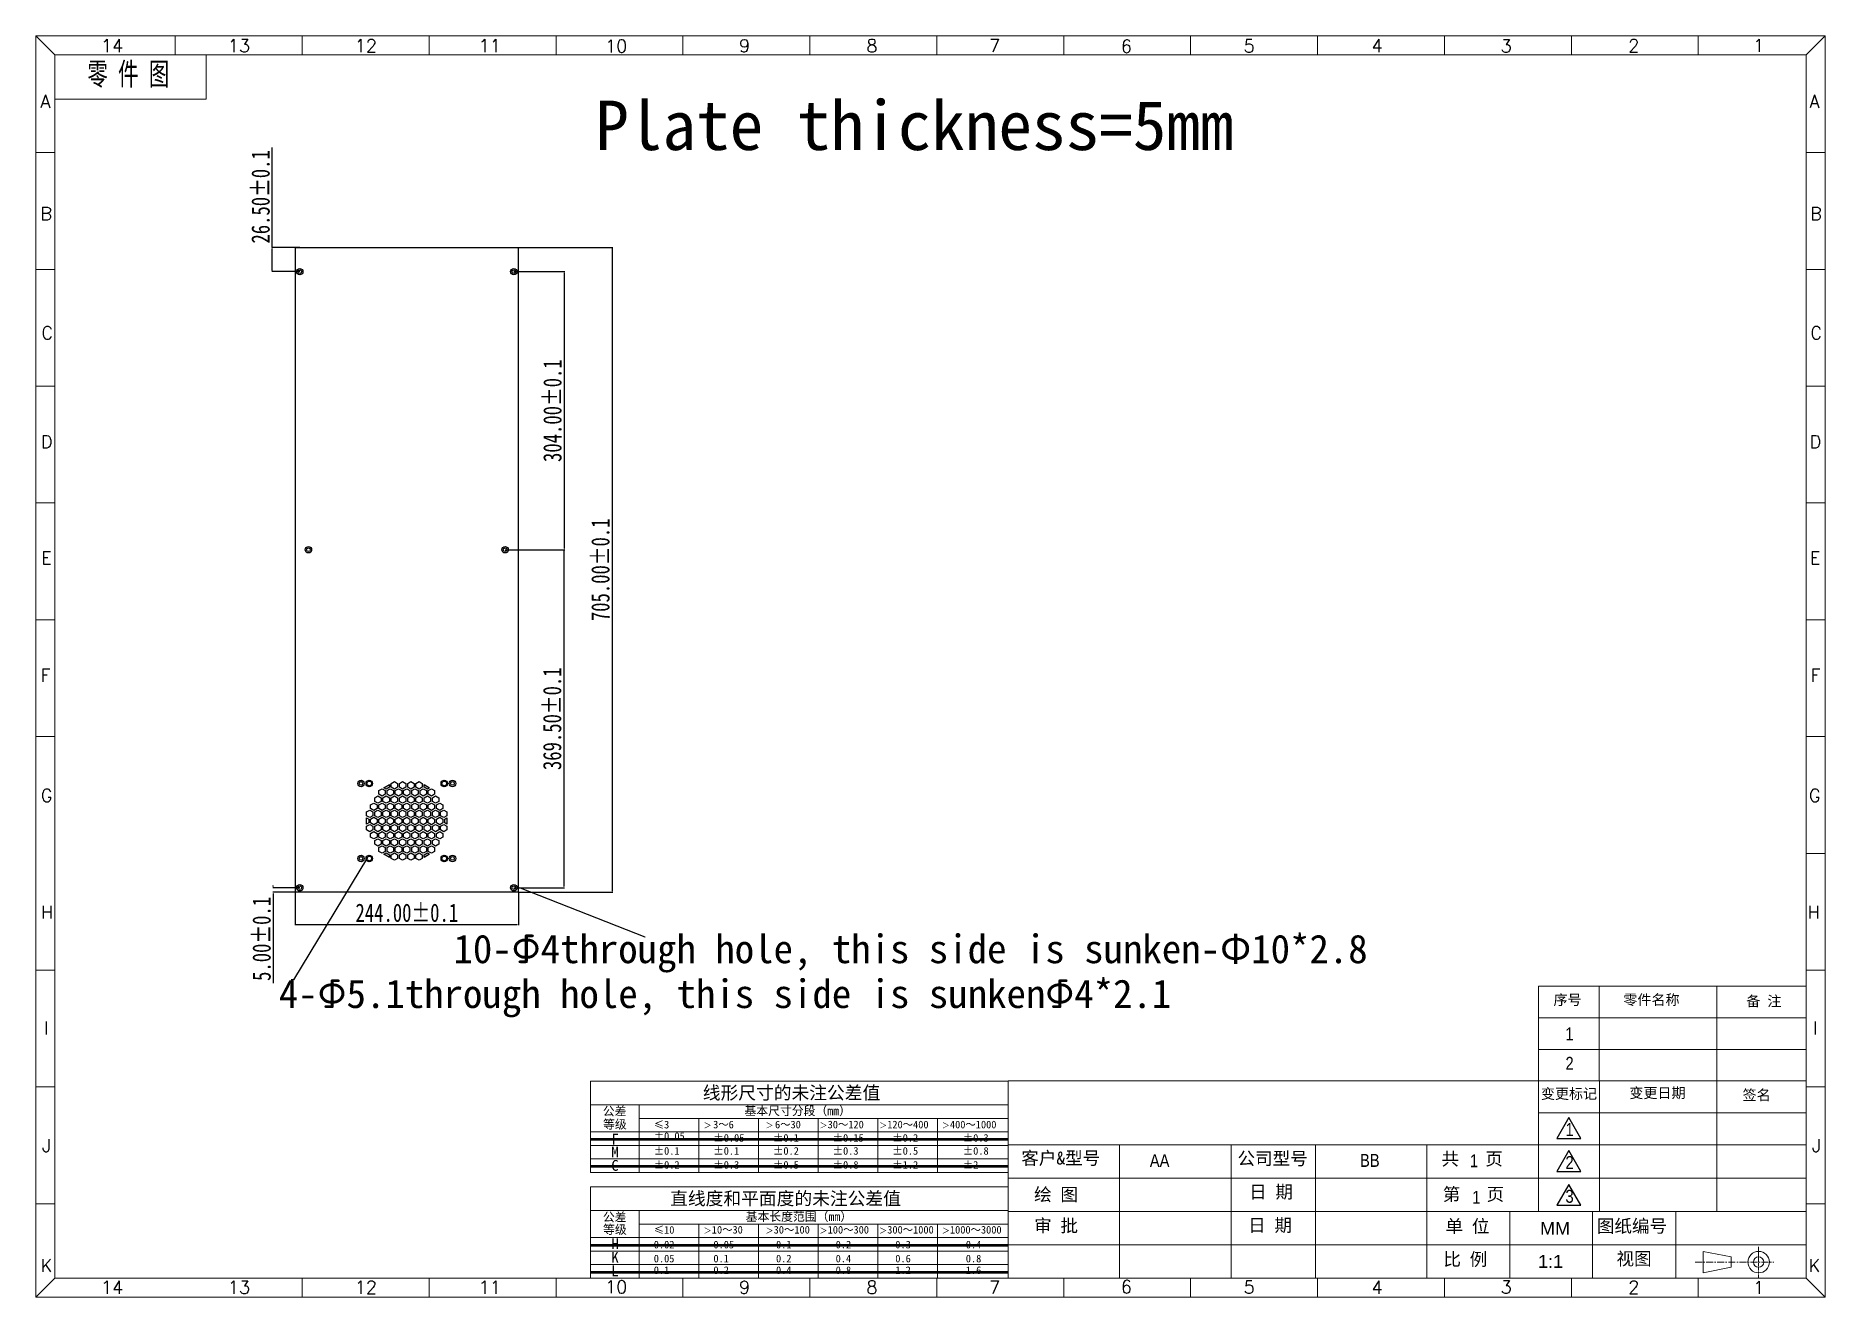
# Model space of a CAD drawing. Header units: inches. Extents: x 19 to 1976, y 220 to 1599.
import ezdxf
from ezdxf import colors
from ezdxf.entities.mleader import LeaderData, LeaderLine
from ezdxf.math import Vec2, Vec3

# ---------------------------------------------------------------- set-up
doc = ezdxf.new("R2010")
doc.units = ezdxf.units.IN
doc.header["$MEASUREMENT"] = 0
doc.linetypes.add('CENTER', pattern=[0.6, 0.375, -0.075, 0.075, -0.075])
doc.layers.add('Dim', color=6, linetype='Continuous')
doc.layers.add('图档', color=8, linetype='Continuous', lineweight=9)
doc.styles.add('BT', font='swissc.ttf')
doc.styles.add('Song', font='', dxfattribs={"width": 0.75})
doc.styles.get("Standard").update_dxf_attribs({"font": 'arial.ttf'})
doc.styles.add('T1', font='complex.shx', dxfattribs={"height": 3, "bigfont": 'tssdchn'})
doc.styles.add('xs', font='', dxfattribs={"width": 0.67})
doc.styles.add('宋体', font='')
doc.styles.get('Song').set_extended_font_data('SimSun')
doc.styles.get('xs').set_extended_font_data('NSimSun')
doc.styles.get('宋体').set_extended_font_data('SimSun')
doc.dimstyles.new('副本 Song', dxfattribs={"dimtxt": 20, "dimasz": 1.2, "dimexe": 0.5, "dimexo": 0, "dimgap": 2, "dimtad": 1, "dimzin": 1, "dimdsep": 46, "dimtxsty": 'Song', "dimcen": 0, "dimclrd": 25, "dimclre": 25, "dimclrt": 6, "dimazin": 2, "dimtol": 1, "dimtp": 0.1, "dimtm": 0.1, "dimtfac": 1, "dimtofl": 0, "dimtmove": 0, "dimatfit": 3, "dimfxl": 1.25, "dimarcsym": 0})

# ---------------------------------------------------------------- blocks, each defined once
blk = doc.blocks.new('形位公差')
at = {"layer": '图档', "color": 4}
for p, q in [((-69.3, 15.16), (0, 15.16)), ((-69.3, 15.16), (-69.3, 0)), ((0, 15.16), (0, 0)), ((-69.3, 11.2), (0, 11.2)), ((-61.2, 11.2), (-61.2, 0)), ((-61.2, 8.96), (0, 8.96)), ((-51.3, 8.96), (-51.3, 0)), ((-41.4, 8.96), (-41.4, 0)), ((-31.5, 8.96), (-31.5, 0)), ((-21.6, 8.96), (-21.6, 0)), ((-11.7, 8.96), (-11.7, 0)), ((-69.3, 6.72), (0, 6.72)), ((-69.3, 4.48), (0, 4.48)), ((-69.3, 2.24), (0, 2.24)), ((-69.3, 0), (0, 0))]:
    blk.add_line(p, q, dxfattribs=at)
at = {"layer": '图档', "color": 4, "style": '宋体'}
for s, height, p in [('直线度和平面度的未注公差值', 2.16, (-56.08, 12.13)), ('等级', 1.44, (-67.22, 7.33)), ('公差', 1.44, (-67.25, 9.4)), ('基本长度范围（mm）', 1.44, (-43.55, 9.49)), ('H', 1.8, (-65.84, 4.8)), ('0.02', 1.26, (-58.8, 4.93)), ('≤10', 1.26, (-58.8, 7.37)), ('＞', 0.945, (-50.52, 7.39)), ('10～30', 1.26, (-49.17, 7.39)), ('0.05', 1.26, (-48.9, 4.93)), ('＞', 0.945, (-40.25, 7.39)), ('30～100', 1.26, (-38.9, 7.39)), ('0.1', 1.26, (-38.51, 4.93)), ('＞', 0.945, (-31.29, 7.39)), ('100～300', 1.26, (-29.94, 7.39)), ('0.2', 1.26, (-28.61, 4.93)), ('＞', 0.945, (-21.39, 7.39)), ('300～1000', 1.26, (-20.05, 7.39)), ('0.3', 1.26, (-18.71, 4.93)), ('＞', 0.945, (-10.98, 7.39)), ('1000～3000', 1.26, (-9.64, 7.39)), ('0.4', 1.26, (-7.01, 4.93)), ('K', 1.8, (-65.85, 2.55)), ('0.05', 1.26, (-58.8, 2.61)), ('0.1', 1.26, (-48.9, 2.61)), ('0.2', 1.26, (-38.51, 2.61)), ('0.4', 1.26, (-28.61, 2.61)), ('0.6', 1.26, (-18.71, 2.61)), ('0.8', 1.26, (-7.01, 2.61)), ('L', 1.8, (-65.85, 0.31)), ('0.1', 1.26, (-58.8, 0.68)), ('0.2', 1.26, (-48.9, 0.68)), ('0.4', 1.26, (-38.51, 0.68)), ('0.8', 1.26, (-28.61, 0.68)), ('1.2', 1.26, (-18.71, 0.68)), ('1.6', 1.26, (-7.01, 0.68))]:
    blk.add_text(s, height=height, dxfattribs=at).set_placement(p)
blk = doc.blocks.new('线形公差')
at = {"layer": '图档', "color": 151}
for p, q in [((-69.3, 15.16), (0, 15.16)), ((-69.3, 15.16), (-69.3, 0)), ((0, 15.16), (0, 0)), ((-69.3, 11.2), (0, 11.2)), ((-61.2, 11.2), (-61.2, 0)), ((-61.2, 8.96), (0, 8.96)), ((-51.3, 8.96), (-51.3, 0)), ((-41.4, 8.96), (-41.4, 0)), ((-31.5, 8.96), (-31.5, 0)), ((-21.6, 8.96), (-21.6, 0)), ((-11.7, 8.96), (-11.7, 0)), ((-69.3, 6.72), (0, 6.72)), ((-69.3, 4.48), (0, 4.48)), ((-69.3, 2.24), (0, 2.24)), ((-69.3, 0), (0, 0))]:
    blk.add_line(p, q, dxfattribs=at)
at = {"layer": '图档', "color": 151, "style": '宋体'}
for s, height, p in [('线形尺寸的未注公差值', 2.16, (-50.67, 12.13)), ('公差', 1.44, (-67.26, 9.42)), ('等级', 1.44, (-67.22, 7.25)), ('基本尺寸分段（mm）', 1.44, (-43.75, 9.49)), ('F', 1.8, (-65.84, 4.6)), ('≤3', 1.26, (-58.8, 7.29)), ('%%P0.05', 1.26, (-58.8, 5.39)), ('＞', 0.945, (-50.52, 7.31)), ('3～6', 1.26, (-48.95, 7.31)), ('%%P0.05', 1.26, (-48.9, 5.09)), ('＞', 0.945, (-40.25, 7.31)), ('%%P0.1', 1.26, (-39, 5.09)), ('6～30', 1.26, (-38.68, 7.31)), ('＞', 0.945, (-31.29, 7.31)), ('30～120', 1.26, (-29.94, 7.31)), ('%%P0.15', 1.26, (-29.1, 5.09)), ('＞', 0.945, (-21.39, 7.31)), ('120～400', 1.26, (-20.05, 7.31)), ('%%P0.2', 1.26, (-19.2, 5.09)), ('＞', 0.945, (-10.98, 7.31)), ('400～1000', 1.26, (-9.64, 7.31)), ('%%P0.3', 1.26, (-7.5, 5.09)), ('M', 1.8, (-65.85, 2.47)), ('%%P0.1', 1.26, (-58.8, 2.93)), ('%%P0.1', 1.26, (-48.9, 2.93)), ('%%P0.2', 1.26, (-39, 2.93)), ('%%P0.3', 1.26, (-29.1, 2.93)), ('%%P0.5', 1.26, (-19.2, 2.93)), ('%%P0.8', 1.26, (-7.5, 2.93)), ('C', 1.8, (-65.85, 0.25)), ('%%P0.2', 1.26, (-58.8, 0.61)), ('%%P0.3', 1.26, (-48.9, 0.61)), ('%%P0.5', 1.26, (-39, 0.61)), ('%%P0.8', 1.26, (-29.1, 0.61)), ('%%P1.2', 1.26, (-19.2, 0.61)), ('%%P2', 1.26, (-7.5, 0.61))]:
    blk.add_text(s, height=height, dxfattribs=at).set_placement(p)
blk = doc.blocks.new('2')
at = {"color": 1, "lineweight": 50}
for p, q in [((-1097.5, 1641.46), (-1029.76, 1641.46)), ((-1097.5, 1637.08), (-1029.76, 1637.08)), ((-1097.5, 1624.31), (-1029.76, 1624.31)), ((-1097.5, 1619.93), (-1029.76, 1619.93))]:
    blk.add_line(p, q, dxfattribs=at)
for points in [[(-938.77, 1644.99), (-940.72, 1641.61), (-936.82, 1641.61)], [(-938.77, 1639.63), (-940.72, 1636.26), (-936.82, 1636.26)], [(-938.77, 1634.15), (-940.72, 1630.78), (-936.82, 1630.78)]]:
    blk.add_lwpolyline(points, close=True)
at = {"layer": '图档', "color": 4}
for p, q in [((-1187.5, 1820.46), (-1187.5, 1615.85)), ((-897.18, 1820.46), (-1187.5, 1820.46)), ((-1187.5, 1820.46), (-1184.4, 1817.36)), ((-1164.86, 1817.36), (-1164.86, 1820.46)), ((-1144.27, 1817.36), (-1144.27, 1820.46)), ((-1123.68, 1817.36), (-1123.68, 1820.46)), ((-1103.09, 1817.36), (-1103.09, 1820.46)), ((-1082.5, 1817.36), (-1082.5, 1820.46)), ((-1061.91, 1817.36), (-1061.91, 1820.46)), ((-1041.31, 1817.36), (-1041.31, 1820.46)), ((-1020.72, 1817.36), (-1020.72, 1820.46)), ((-1000.13, 1817.36), (-1000.13, 1820.46)), ((-979.54, 1817.36), (-979.54, 1820.46)), ((-958.95, 1817.36), (-958.95, 1820.46)), ((-938.36, 1817.36), (-938.36, 1820.46)), ((-917.77, 1817.36), (-917.77, 1820.46)), ((-897.18, 1820.46), (-900.28, 1817.36)), ((-897.18, 1615.85), (-897.18, 1820.46)), ((-1184.4, 1817.36), (-1184.4, 1618.95)), ((-900.28, 1817.36), (-1184.4, 1817.36)), ((-1159.87, 1817.36), (-1159.87, 1810.19)), ((-900.28, 1618.95), (-900.28, 1817.36)), ((-1184.4, 1810.19), (-1159.87, 1810.19)), ((-1184.4, 1801.52), (-1187.5, 1801.52)), ((-900.28, 1801.52), (-897.18, 1801.52)), ((-1184.4, 1782.57), (-1187.5, 1782.57)), ((-900.28, 1782.57), (-897.18, 1782.57)), ((-1184.4, 1763.63), (-1187.5, 1763.63)), ((-900.28, 1763.63), (-897.18, 1763.63)), ((-1184.4, 1744.68), (-1187.5, 1744.68)), ((-900.28, 1744.68), (-897.18, 1744.68)), ((-1184.4, 1725.74), (-1187.5, 1725.74)), ((-900.28, 1725.74), (-897.18, 1725.74)), ((-1184.4, 1706.79), (-1187.5, 1706.79)), ((-900.28, 1706.79), (-897.18, 1706.79)), ((-900.28, 1687.84), (-897.18, 1687.84)), ((-1184.4, 1668.9), (-1187.5, 1668.9)), ((-900.28, 1668.9), (-897.18, 1668.9)), ((-943.72, 1666.32), (-900.35, 1666.32)), ((-943.72, 1650.92), (-943.72, 1666.32)), ((-933.84, 1650.92), (-933.84, 1666.32)), ((-914.75, 1629.77), (-914.75, 1666.32)), ((-943.72, 1661.19), (-900.35, 1661.19)), ((-943.72, 1656.05), (-900.35, 1656.05)), ((-1184.4, 1649.95), (-1187.5, 1649.95)), ((-1029.76, 1618.95), (-1029.76, 1650.92)), ((-1029.76, 1650.92), (-900.28, 1650.92)), ((-943.72, 1629.77), (-943.72, 1650.92)), ((-933.82, 1629.77), (-933.82, 1650.92)), ((-900.28, 1649.95), (-897.18, 1649.95)), ((-943.72, 1645.75), (-900.28, 1645.75)), ((-900.28, 1618.95), (-900.28, 1643.54)), ((-1029.76, 1640.59), (-900.28, 1640.59)), ((-1011.66, 1618.95), (-1011.66, 1640.59)), ((-993.58, 1618.95), (-993.58, 1640.59)), ((-979.89, 1618.95), (-979.89, 1640.59)), ((-961.8, 1618.95), (-961.8, 1640.59)), ((-1029.76, 1635.18), (-900.28, 1635.18)), ((-1184.4, 1631.01), (-1187.5, 1631.01)), ((-1029.76, 1629.77), (-900.28, 1629.77)), ((-948.37, 1618.95), (-948.37, 1629.77)), ((-934.93, 1618.95), (-934.93, 1629.77)), ((-921.44, 1618.95), (-921.44, 1629.77)), ((-900.28, 1631.01), (-897.18, 1631.01)), ((-1029.76, 1624.36), (-900.28, 1624.36)), ((-1187.5, 1615.85), (-1184.4, 1618.95)), ((-1184.4, 1618.95), (-900.28, 1618.95)), ((-1144.27, 1618.95), (-1144.27, 1615.85)), ((-1123.68, 1618.95), (-1123.68, 1615.85)), ((-1103.09, 1618.95), (-1103.09, 1615.85)), ((-1082.5, 1618.95), (-1082.5, 1615.85)), ((-1061.91, 1618.95), (-1061.91, 1615.85)), ((-1041.31, 1618.95), (-1041.31, 1615.85)), ((-1020.72, 1618.95), (-1020.72, 1615.85)), ((-1000.13, 1618.95), (-1000.13, 1615.85)), ((-979.54, 1618.95), (-979.54, 1615.85)), ((-958.95, 1618.95), (-958.95, 1615.85)), ((-938.36, 1618.95), (-938.36, 1615.85)), ((-917.77, 1618.95), (-917.77, 1615.85)), ((-897.18, 1615.85), (-900.28, 1618.95)), ((-1187.5, 1615.85), (-897.18, 1615.85))]:
    blk.add_line(p, q, dxfattribs=at)
at = {"layer": '图档'}
for p, q in [((-943.72, 1661.19), (-900.35, 1661.19)), ((-916.98, 1623.28), (-916.98, 1619.81)), ((-916.98, 1623.28), (-912.44, 1622.39)), ((-916.98, 1619.81), (-912.44, 1620.7)), ((-912.44, 1622.39), (-912.44, 1620.7)), ((-999.88, 1618.95), (-900.28, 1618.95))]:
    blk.add_line(p, q, dxfattribs=at)
at = {"layer": '图档', "color": 1, "linetype": 'CENTER'}
blk.add_line((-907.98, 1619.07), (-907.98, 1624.02), dxfattribs=at)
at = {"layer": '图档', "color": 1, "linetype": 'CENTER', "ltscale": 3}
blk.add_line((-918.29, 1621.54), (-905.5, 1621.54), dxfattribs=at)
at = {"layer": '图档'}
for radius in [1.74, 0.845]:
    blk.add_circle((-907.98, 1621.54), radius, dxfattribs=at)
at = {"layer": '图档', "xscale": 0.9774952991901956, "yscale": 0.9774952991913323, "zscale": 0.9774952991901956}
for name, p in [('线形公差', (-1029.76, 1636.1)), ('形位公差', (-1029.76, 1618.95))]:
    blk.add_blockref(name, p, dxfattribs=at)
at = {"layer": 'Dim', "color": 2, "style": 'BT'}
for s, height, p in [('AA', 2.088, (-1006.76, 1636.96, 0)), ('BB', 2.088, (-972.66, 1636.99, 0)), ('1', 2.09, (-954.81, 1636.94, 0)), ('1', 2.09, (-954.46, 1631.01, 0))]:
    blk.add_text(s, height=height, dxfattribs=at).set_placement(p)
at = {"layer": '图档', "color": 4, "style": 'T1'}
for s, height, p in [('14', 2.093, (-1176.92, 1817.8)), ('13', 2.093, (-1156.33, 1817.8)), ('12', 2.093, (-1135.74, 1817.8)), ('11', 2.093, (-1115.65, 1817.8)), ('10', 2.093, (-1095.12, 1817.74)), ('9', 2.09, (-1073.4, 1817.8)), ('8', 2.09, (-1052.73, 1817.8)), ('7', 2.09, (-1032.83, 1817.82)), ('6', 2.09, (-1011.45, 1817.72)), ('5', 2.09, (-991.54, 1817.78)), ('4', 2.09, (-970.79, 1817.82)), ('3', 2.09, (-949.84, 1817.77)), ('2', 2.09, (-929.13, 1817.81)), ('1', 2.09, (-908.86, 1817.85)), ('A', 2.09, (-1186.75, 1808.8)), ('A', 2.09, (-899.72, 1808.8)), ('B', 2.09, (-1186.75, 1790.58)), ('B', 2.09, (-899.62, 1790.58)), ('C', 2.09, (-1186.58, 1771.23)), ('C', 2.09, (-899.59, 1771.23)), ('D', 2.09, (-1186.67, 1753.56)), ('D', 2.09, (-899.71, 1753.56)), ('E', 2.09, (-1186.61, 1734.73)), ('E', 2.09, (-899.67, 1734.73)), ('F', 2.09, (-1186.72, 1715.69)), ('F', 2.09, (-899.55, 1715.69)), ('G', 2.09, (-1186.67, 1696.19)), ('G', 2.09, (-899.81, 1696.19)), ('H', 2.09, (-1186.65, 1677.27)), ('H', 2.09, (-900.02, 1677.27)), ('I', 2.09, (-1186.19, 1658.47)), ('I', 2.09, (-899.18, 1658.47)), ('J', 2.09, (-1186.46, 1639.38)), ('J', 2.09, (-899.31, 1639.38)), ('K', 2.09, (-1186.71, 1619.94)), ('K', 2.09, (-899.87, 1619.94)), ('14', 2.093, (-1176.92, 1616.42)), ('13', 2.093, (-1156.33, 1616.42)), ('12', 2.093, (-1135.74, 1616.42)), ('11', 2.093, (-1115.65, 1616.42)), ('10', 2.093, (-1095.12, 1616.48)), ('9', 2.09, (-1073.4, 1616.42)), ('8', 2.09, (-1052.73, 1616.42)), ('7', 2.09, (-1032.83, 1616.4)), ('6', 2.09, (-1011.45, 1616.5)), ('5', 2.09, (-991.54, 1616.44)), ('4', 2.09, (-970.79, 1616.4)), ('3', 2.09, (-949.84, 1616.45)), ('2', 2.09, (-929.13, 1616.41)), ('1', 2.09, (-908.86, 1616.37))]:
    blk.add_text(s, height=height, dxfattribs=at).set_placement(p)
at = {"layer": '图档', "attachment_point": 1}
for s, insert, char_height, style in [('{\\H1.127x;\\C4;零\\fKaiTi_GB2312|b0|i0|c134|p49; \\fNSimSun|b0|i0|c134|p49;件\\fKaiTi_GB2312|b0|i0|c134|p49; \\fNSimSun|b0|i0|c134|p49;图}', (-1179.13, 1816.11), 3.22943, 'xs'), ('{\\fSwis721 BT|b0|i0|c0|p34;MM}', (-943.44, 1628.06), 2.0878, 'BT'), ('{\\fSwis721 BT|b0|i0|c0|p34;1:1}', (-943.76, 1622.7), 2.0878, 'BT')]:
    blk.add_mtext(s, dxfattribs=dict(at, insert=insert, char_height=char_height, style=style))
at = {"layer": '图档', "attachment_point": 1, "style": 'BT'}
for s, insert, char_height, width in [('序号', (-941.26, 1664.92), 1.67, 22.8967), ('{\\fSimSun|b0|i0|c134|p2;零件名称}', (-929.92, 1664.93), 1.6703, 22.8967), ('{\\fKaiTi_GB2312|b0|i0|c134|p49;备 注}', (-909.98, 1664.72), 1.6703, 22.8967), ('1', (-939.33, 1659.62), 2.09, 28.6209), ('2', (-939.32, 1654.83), 2.09, 28.6209), ('变更标记', (-943.3, 1649.69), 1.67, 22.8967), ('变更日期', (-928.95, 1649.82), 1.67, 22.8967), ('签名', (-910.58, 1649.48), 1.67, 22.8967), ('1', (-939.32, 1644.1), 2.09, 28.6209), ('{\\fSimSun|b0|i0|c134|p2;客户\\fKaiTi_GB2312|b0|i0|c134|p49;&\\fSimSun|b0|i0|c134|p2;型号}', (-1027.61, 1639.46), 2.0878, 28.6209), ('{\\fKaiTi_GB2312|b0|i0|c134|p49; 公司型号}', (-993.95, 1639.4), 2.0878, 28.6209), ('{\\fSimSun|b0|i0|c134|p2;共\\fKaiTi_GB2312|b0|i0|c134|p49;   \\fSimSun|b0|i0|c134|p2;页}', (-959.43, 1639.34, 0), 2.0878, 28.6209), ('2', (-939.32, 1638.74), 2.09, 28.6209), ('{\\fKaiTi_GB2312|b0|i0|c134|p49;绘 图}', (-1025.53, 1633.56), 2.0878, 28.6209), ('{\\fKaiTi_GB2312|b0|i0|c134|p49;日 期}', (-990.65, 1633.98), 2.0878, 28.6209), ('{\\fKaiTi_GB2312|b0|i0|c134|p49;第   页}', (-959.23, 1633.6, 0), 2.0878, 28.6209), ('3', (-939.32, 1633.26), 2.09, 28.6209), ('{\\fKaiTi_GB2312|b0|i0|c134|p49;审 批}', (-1025.53, 1628.5), 2.0878, 28.6209), ('{\\fKaiTi_GB2312|b0|i0|c134|p49;日 期}', (-990.8, 1628.57), 2.0878, 28.6209), ('{\\fKaiTi_GB2312|b0|i0|c134|p49;单 位}', (-958.78, 1628.4), 2.0878, 28.6209), ('{\\fSimSun|b0|i0|c134|p2;图纸编号}', (-934.23, 1628.44), 2.0878, 28.6209), ('{\\fKaiTi_GB2312|b0|i0|c134|p49;比 例}', (-959.12, 1623.05), 2.0878, 28.6209), ('视图', (-931.04, 1623.14, 0), 2.088, 28.6209)]:
    blk.add_mtext(s, dxfattribs=dict(at, insert=insert, char_height=char_height, width=width))
blk = doc.blocks.new('*D5')
at = {"color": 25, "lineweight": -2}
for p, q in [((277.7, 1367.4), (277.7, 1476.6)), ((307.8, 1367.4), (277.2, 1367.4)), ((277.7, 1342.1), (277.7, 1366.2)), ((307.8, 1340.9), (277.2, 1340.9))]:
    blk.add_line(p, q, dxfattribs=at)
at = {"color": 25}
for points in [[(277.5, 1366.2), (277.9, 1366.2), (277.7, 1367.4)], [(277.5, 1342.1), (277.9, 1342.1), (277.7, 1340.9)]]:
    blk.add_solid(points, dxfattribs=at)
at = {"layer": 'Defpoints', "color": 0}
for p in [(277.7, 1367.4), (307.8, 1367.4), (307.8, 1340.9)]:
    blk.add_point(p, dxfattribs=at)
at = {"color": 6, "insert": (265, 1422.6), "char_height": 20, "attachment_point": 5, "rotation": 90, "style": 'Song'}
blk.add_mtext('26.50±0.1', dxfattribs=at)
blk = doc.blocks.new('*D6')
at = {"color": 25, "lineweight": -2}
for p, q in [((307.8, 667.4), (278.3, 667.4)), ((278.8, 668.6), (278.8, 669.8)), ((307.8, 662.4), (278.3, 662.4)), ((278.8, 661.2), (278.8, 562.9))]:
    blk.add_line(p, q, dxfattribs=at)
at = {"color": 25}
for points in [[(278.6, 668.6), (279, 668.6), (278.8, 667.4)], [(278.6, 661.2), (279, 661.2), (278.8, 662.4)]]:
    blk.add_solid(points, dxfattribs=at)
at = {"layer": 'Defpoints', "color": 0}
for p in [(307.8, 667.4), (278.8, 662.4), (307.8, 662.4)]:
    blk.add_point(p, dxfattribs=at)
at = {"color": 6, "insert": (266.1, 611.4), "char_height": 20, "attachment_point": 5, "rotation": 90, "style": 'Song'}
blk.add_mtext('5.00±0.1', dxfattribs=at)
blk = doc.blocks.new('*D7')
at = {"color": 25, "lineweight": -2}
for p, q in [((541.8, 1340.9), (597.4, 1340.9)), ((596.9, 1339.7), (596.9, 1038.1)), ((532.3, 1036.9), (597.4, 1036.9))]:
    blk.add_line(p, q, dxfattribs=at)
at = {"color": 25}
for points in [[(596.7, 1339.7), (597.1, 1339.7), (596.9, 1340.9)], [(596.7, 1038.1), (597.1, 1038.1), (596.9, 1036.9)]]:
    blk.add_solid(points, dxfattribs=at)
at = {"layer": 'Defpoints', "color": 0}
for p in [(541.8, 1340.9), (532.3, 1036.9), (596.9, 1036.9)]:
    blk.add_point(p, dxfattribs=at)
at = {"color": 6, "insert": (584.1, 1188.9), "char_height": 20, "attachment_point": 5, "rotation": 90, "style": 'Song'}
blk.add_mtext('304.00±0.1', dxfattribs=at)
blk = doc.blocks.new('*D8')
at = {"color": 25, "lineweight": -2}
for p, q in [((532.3, 1036.9), (597.1, 1036.9)), ((596.6, 1035.7), (596.6, 668.6)), ((541.8, 667.4), (597.1, 667.4))]:
    blk.add_line(p, q, dxfattribs=at)
at = {"color": 25}
for points in [[(596.4, 1035.7), (596.8, 1035.7), (596.6, 1036.9)], [(596.4, 668.6), (596.8, 668.6), (596.6, 667.4)]]:
    blk.add_solid(points, dxfattribs=at)
at = {"layer": 'Defpoints', "color": 0}
for p in [(532.3, 1036.9), (541.8, 667.4), (596.6, 667.4)]:
    blk.add_point(p, dxfattribs=at)
at = {"color": 6, "insert": (583.8, 852.1), "char_height": 20, "attachment_point": 5, "rotation": 90, "style": 'Song'}
blk.add_mtext('369.50±0.1', dxfattribs=at)
blk = doc.blocks.new('*D9')
at = {"color": 25, "lineweight": -2}
for p, q in [((546.8, 1367.4), (649.9, 1367.4)), ((649.4, 1366.2), (649.4, 663.6)), ((546.8, 662.4), (649.9, 662.4))]:
    blk.add_line(p, q, dxfattribs=at)
at = {"color": 25}
for points in [[(649.2, 1366.2), (649.6, 1366.2), (649.4, 1367.4)], [(649.2, 663.6), (649.6, 663.6), (649.4, 662.4)]]:
    blk.add_solid(points, dxfattribs=at)
at = {"layer": 'Defpoints', "color": 0}
for p in [(546.8, 1367.4), (546.8, 662.4), (649.4, 662.4)]:
    blk.add_point(p, dxfattribs=at)
at = {"color": 6, "insert": (636.6, 1014.9), "char_height": 20, "attachment_point": 5, "rotation": 90, "style": 'Song'}
blk.add_mtext('705.00±0.1', dxfattribs=at)
blk = doc.blocks.new('*D10')
at = {"color": 25, "lineweight": -2}
for p, q in [((302.8, 662.4), (302.8, 626.6)), ((546.8, 662.4), (546.8, 626.6)), ((304, 627.1), (545.6, 627.1))]:
    blk.add_line(p, q, dxfattribs=at)
at = {"color": 25}
for points in [[(304, 627.3), (304, 626.9), (302.8, 627.1)], [(545.6, 627.3), (545.6, 626.9), (546.8, 627.1)]]:
    blk.add_solid(points, dxfattribs=at)
at = {"layer": 'Defpoints', "color": 0}
for p in [(302.8, 662.4), (546.8, 662.4), (546.8, 627.1)]:
    blk.add_point(p, dxfattribs=at)
at = {"color": 6, "insert": (424.8, 639.9), "char_height": 20, "attachment_point": 5, "style": 'Song'}
blk.add_mtext('244.00±0.1', dxfattribs=at)

msp = doc.modelspace()

# ---------------------------------------------------------------- linework, layer by layer
at = {"color": 7, "linetype": 'Continuous', "lineweight": 25}
for p, q in [((302.74, 1367.338), (546.74, 1367.338)), ((302.74, 1367.338), (302.74, 662.338)), ((546.74, 662.338), (546.74, 1367.338)), ((407.74, 781.33), (411.24, 783.351)), ((411.24, 783.351), (414.74, 781.33)), ((416.74, 781.33), (420.24, 783.351)), ((420.24, 783.351), (423.74, 781.33)), ((425.74, 781.33), (429.24, 783.351)), ((429.24, 783.351), (432.74, 781.33)), ((434.74, 781.33), (438.24, 783.351)), ((438.24, 783.351), (441.74, 781.33)), ((389.74, 765.742), (393.24, 767.762)), ((389.74, 761.7), (389.74, 765.742)), ((393.24, 767.762), (396.74, 765.742)), ((394.24, 773.536), (397.74, 775.557)), ((394.24, 769.494), (394.24, 773.536)), ((397.74, 767.474), (394.24, 769.494)), ((396.74, 765.742), (396.74, 761.7)), ((397.74, 775.557), (401.24, 773.536)), ((401.24, 769.494), (397.74, 767.474)), ((398.74, 765.742), (402.24, 767.762)), ((398.74, 761.7), (398.74, 765.742)), ((399.74, 776.711), (405.74, 780.175)), ((402.24, 775.268), (399.74, 776.711)), ((401.24, 773.536), (401.24, 769.494)), ((405.74, 777.289), (402.24, 775.268)), ((402.24, 767.762), (405.74, 765.742)), ((403.24, 773.536), (406.74, 775.557)), ((403.24, 769.494), (403.24, 773.536)), ((406.74, 767.474), (403.24, 769.494)), ((405.74, 780.175), (405.74, 777.289)), ((405.74, 765.742), (405.74, 761.7)), ((406.74, 775.557), (410.24, 773.536)), ((410.24, 769.494), (406.74, 767.474)), ((407.74, 777.289), (407.74, 781.33)), ((411.24, 775.268), (407.74, 777.289)), ((407.74, 765.742), (411.24, 767.762)), ((407.74, 761.7), (407.74, 765.742)), ((410.24, 773.536), (410.24, 769.494)), ((414.74, 777.289), (411.24, 775.268)), ((411.24, 767.762), (414.74, 765.742)), ((412.24, 773.536), (415.74, 775.557)), ((412.24, 769.494), (412.24, 773.536)), ((415.74, 767.474), (412.24, 769.494)), ((414.74, 781.33), (414.74, 777.289)), ((414.74, 765.742), (414.74, 761.7)), ((415.74, 775.557), (419.24, 773.536)), ((419.24, 769.494), (415.74, 767.474)), ((416.74, 777.289), (416.74, 781.33)), ((420.24, 775.268), (416.74, 777.289)), ((416.74, 765.742), (420.24, 767.762)), ((416.74, 761.7), (416.74, 765.742)), ((419.24, 773.536), (419.24, 769.494)), ((423.74, 777.289), (420.24, 775.268)), ((420.24, 767.762), (423.74, 765.742)), ((421.24, 773.536), (424.74, 775.557)), ((421.24, 769.494), (421.24, 773.536)), ((424.74, 767.474), (421.24, 769.494)), ((423.74, 781.33), (423.74, 777.289)), ((423.74, 765.742), (423.74, 761.7)), ((424.74, 775.557), (428.24, 773.536)), ((428.24, 769.494), (424.74, 767.474)), ((425.74, 777.289), (425.74, 781.33)), ((429.24, 775.268), (425.74, 777.289)), ((425.74, 765.742), (429.24, 767.762)), ((425.74, 761.7), (425.74, 765.742)), ((428.24, 773.536), (428.24, 769.494)), ((432.74, 777.289), (429.24, 775.268)), ((429.24, 767.762), (432.74, 765.742)), ((430.24, 773.536), (433.74, 775.557)), ((430.24, 769.494), (430.24, 773.536)), ((433.74, 767.474), (430.24, 769.494)), ((432.74, 781.33), (432.74, 777.289)), ((432.74, 765.742), (432.74, 761.7)), ((433.74, 775.557), (437.24, 773.536)), ((437.24, 769.494), (433.74, 767.474)), ((434.74, 777.289), (434.74, 781.33)), ((438.24, 775.268), (434.74, 777.289)), ((434.74, 765.742), (438.24, 767.762)), ((434.74, 761.7), (434.74, 765.742)), ((437.24, 773.536), (437.24, 769.494)), ((441.74, 777.289), (438.24, 775.268)), ((438.24, 767.762), (441.74, 765.742)), ((439.24, 773.536), (442.74, 775.557)), ((439.24, 769.494), (439.24, 773.536)), ((442.74, 767.474), (439.24, 769.494)), ((441.74, 781.33), (441.74, 777.289)), ((441.74, 765.742), (441.74, 761.7)), ((442.74, 775.557), (446.24, 773.536)), ((446.24, 769.494), (442.74, 767.474)), ((443.74, 780.175), (449.74, 776.711)), ((443.74, 777.289), (443.74, 780.175)), ((447.24, 775.268), (443.74, 777.289)), ((443.74, 765.742), (447.24, 767.762)), ((443.74, 761.7), (443.74, 765.742)), ((446.24, 773.536), (446.24, 769.494)), ((449.74, 776.711), (447.24, 775.268)), ((447.24, 767.762), (450.74, 765.742)), ((448.24, 773.536), (451.74, 775.557)), ((448.24, 769.494), (448.24, 773.536)), ((451.74, 767.474), (448.24, 769.494)), ((450.74, 765.742), (450.74, 761.7)), ((451.74, 775.557), (455.24, 773.536)), ((455.24, 769.494), (451.74, 767.474)), ((452.74, 765.742), (456.24, 767.762)), ((452.74, 761.7), (452.74, 765.742)), ((455.24, 773.536), (455.24, 769.494)), ((456.24, 767.762), (459.74, 765.742)), ((459.74, 765.742), (459.74, 761.7)), ((380.74, 750.153), (384.24, 752.174)), ((380.74, 746.112), (380.74, 750.153)), ((384.24, 744.091), (380.74, 746.112)), ((380.74, 736.874), (380.74, 743.802)), ((380.74, 743.802), (383.24, 742.359)), ((384.24, 752.174), (387.74, 750.153)), ((387.74, 746.112), (384.24, 744.091)), ((385.24, 757.947), (388.74, 759.968)), ((385.24, 753.906), (385.24, 757.947)), ((388.74, 751.885), (385.24, 753.906)), ((385.24, 742.359), (388.74, 744.38)), ((387.74, 750.153), (387.74, 746.112)), ((388.74, 759.968), (392.24, 757.947)), ((392.24, 753.906), (388.74, 751.885)), ((388.74, 744.38), (392.24, 742.359)), ((393.24, 759.679), (389.74, 761.7)), ((389.74, 750.153), (393.24, 752.174)), ((389.74, 746.112), (389.74, 750.153)), ((393.24, 744.091), (389.74, 746.112)), ((392.24, 757.947), (392.24, 753.906)), ((396.74, 761.7), (393.24, 759.679)), ((393.24, 752.174), (396.74, 750.153)), ((396.74, 746.112), (393.24, 744.091)), ((394.24, 757.947), (397.74, 759.968)), ((394.24, 753.906), (394.24, 757.947)), ((397.74, 751.885), (394.24, 753.906)), ((394.24, 742.359), (397.74, 744.38)), ((396.74, 750.153), (396.74, 746.112)), ((397.74, 759.968), (401.24, 757.947)), ((401.24, 753.906), (397.74, 751.885)), ((397.74, 744.38), (401.24, 742.359)), ((402.24, 759.679), (398.74, 761.7)), ((398.74, 750.153), (402.24, 752.174)), ((398.74, 746.112), (398.74, 750.153)), ((402.24, 744.091), (398.74, 746.112)), ((401.24, 757.947), (401.24, 753.906)), ((405.74, 761.7), (402.24, 759.679)), ((402.24, 752.174), (405.74, 750.153)), ((405.74, 746.112), (402.24, 744.091)), ((403.24, 757.947), (406.74, 759.968)), ((403.24, 753.906), (403.24, 757.947)), ((406.74, 751.885), (403.24, 753.906)), ((403.24, 742.359), (406.74, 744.38)), ((405.74, 750.153), (405.74, 746.112)), ((406.74, 759.968), (410.24, 757.947)), ((410.24, 753.906), (406.74, 751.885)), ((406.74, 744.38), (410.24, 742.359)), ((411.24, 759.679), (407.74, 761.7)), ((407.74, 750.153), (411.24, 752.174)), ((407.74, 746.112), (407.74, 750.153)), ((411.24, 744.091), (407.74, 746.112)), ((410.24, 757.947), (410.24, 753.906)), ((414.74, 761.7), (411.24, 759.679)), ((411.24, 752.174), (414.74, 750.153)), ((414.74, 746.112), (411.24, 744.091)), ((412.24, 757.947), (415.74, 759.968)), ((412.24, 753.906), (412.24, 757.947)), ((415.74, 751.885), (412.24, 753.906)), ((412.24, 742.359), (415.74, 744.38)), ((414.74, 750.153), (414.74, 746.112)), ((415.74, 759.968), (419.24, 757.947)), ((419.24, 753.906), (415.74, 751.885)), ((415.74, 744.38), (419.24, 742.359)), ((420.24, 759.679), (416.74, 761.7)), ((416.74, 750.153), (420.24, 752.174)), ((416.74, 746.112), (416.74, 750.153)), ((420.24, 744.091), (416.74, 746.112)), ((419.24, 757.947), (419.24, 753.906)), ((423.74, 761.7), (420.24, 759.679)), ((420.24, 752.174), (423.74, 750.153)), ((423.74, 746.112), (420.24, 744.091)), ((421.24, 757.947), (424.74, 759.968)), ((421.24, 753.906), (421.24, 757.947)), ((424.74, 751.885), (421.24, 753.906)), ((421.24, 742.359), (424.74, 744.38)), ((423.74, 750.153), (423.74, 746.112)), ((424.74, 759.968), (428.24, 757.947)), ((428.24, 753.906), (424.74, 751.885)), ((424.74, 744.38), (428.24, 742.359)), ((429.24, 759.679), (425.74, 761.7)), ((425.74, 750.153), (429.24, 752.174)), ((425.74, 746.112), (425.74, 750.153)), ((429.24, 744.091), (425.74, 746.112)), ((428.24, 757.947), (428.24, 753.906)), ((432.74, 761.7), (429.24, 759.679)), ((429.24, 752.174), (432.74, 750.153)), ((432.74, 746.112), (429.24, 744.091)), ((430.24, 757.947), (433.74, 759.968)), ((430.24, 753.906), (430.24, 757.947)), ((433.74, 751.885), (430.24, 753.906)), ((430.24, 742.359), (433.74, 744.38)), ((432.74, 750.153), (432.74, 746.112)), ((433.74, 759.968), (437.24, 757.947)), ((437.24, 753.906), (433.74, 751.885)), ((433.74, 744.38), (437.24, 742.359)), ((438.24, 759.679), (434.74, 761.7)), ((434.74, 750.153), (438.24, 752.174)), ((434.74, 746.112), (434.74, 750.153)), ((438.24, 744.091), (434.74, 746.112)), ((437.24, 757.947), (437.24, 753.906)), ((441.74, 761.7), (438.24, 759.679)), ((438.24, 752.174), (441.74, 750.153)), ((441.74, 746.112), (438.24, 744.091)), ((439.24, 757.947), (442.74, 759.968)), ((439.24, 753.906), (439.24, 757.947)), ((442.74, 751.885), (439.24, 753.906)), ((439.24, 742.359), (442.74, 744.38)), ((441.74, 750.153), (441.74, 746.112)), ((442.74, 759.968), (446.24, 757.947)), ((446.24, 753.906), (442.74, 751.885)), ((442.74, 744.38), (446.24, 742.359)), ((447.24, 759.679), (443.74, 761.7)), ((443.74, 750.153), (447.24, 752.174)), ((443.74, 746.112), (443.74, 750.153)), ((447.24, 744.091), (443.74, 746.112)), ((446.24, 757.947), (446.24, 753.906)), ((450.74, 761.7), (447.24, 759.679)), ((447.24, 752.174), (450.74, 750.153)), ((450.74, 746.112), (447.24, 744.091)), ((448.24, 757.947), (451.74, 759.968)), ((448.24, 753.906), (448.24, 757.947)), ((451.74, 751.885), (448.24, 753.906)), ((448.24, 742.359), (451.74, 744.38)), ((450.74, 750.153), (450.74, 746.112)), ((451.74, 759.968), (455.24, 757.947)), ((455.24, 753.906), (451.74, 751.885)), ((451.74, 744.38), (455.24, 742.359)), ((456.24, 759.679), (452.74, 761.7)), ((452.74, 750.153), (456.24, 752.174)), ((452.74, 746.112), (452.74, 750.153)), ((456.24, 744.091), (452.74, 746.112)), ((455.24, 757.947), (455.24, 753.906)), ((459.74, 761.7), (456.24, 759.679)), ((456.24, 752.174), (459.74, 750.153)), ((459.74, 746.112), (456.24, 744.091)), ((457.24, 757.947), (460.74, 759.968)), ((457.24, 753.906), (457.24, 757.947)), ((460.74, 751.885), (457.24, 753.906)), ((457.24, 742.359), (460.74, 744.38)), ((459.74, 750.153), (459.74, 746.112)), ((460.74, 759.968), (464.24, 757.947)), ((464.24, 753.906), (460.74, 751.885)), ((460.74, 744.38), (464.24, 742.359)), ((461.74, 750.153), (465.24, 752.174)), ((461.74, 746.112), (461.74, 750.153)), ((465.24, 744.091), (461.74, 746.112)), ((464.24, 757.947), (464.24, 753.906)), ((465.24, 752.174), (468.74, 750.153)), ((468.74, 746.112), (465.24, 744.091)), ((466.24, 742.359), (468.74, 743.802)), ((468.74, 750.153), (468.74, 746.112)), ((468.74, 743.802), (468.74, 736.874)), ((383.24, 738.317), (380.74, 736.874)), ((380.74, 734.565), (384.24, 736.585)), ((380.74, 730.523), (380.74, 734.565)), ((384.24, 728.502), (380.74, 730.523)), ((383.24, 742.359), (383.24, 738.317)), ((384.24, 736.585), (387.74, 734.565)), ((387.74, 730.523), (384.24, 728.502)), ((385.24, 738.317), (385.24, 742.359)), ((388.74, 736.297), (385.24, 738.317)), ((385.24, 726.77), (388.74, 728.791)), ((385.24, 722.729), (385.24, 726.77)), ((387.74, 734.565), (387.74, 730.523)), ((392.24, 738.317), (388.74, 736.297)), ((388.74, 728.791), (392.24, 726.77)), ((389.74, 734.565), (393.24, 736.585)), ((389.74, 730.523), (389.74, 734.565)), ((393.24, 728.502), (389.74, 730.523)), ((392.24, 742.359), (392.24, 738.317)), ((392.24, 726.77), (392.24, 722.729)), ((393.24, 736.585), (396.74, 734.565)), ((396.74, 730.523), (393.24, 728.502)), ((394.24, 738.317), (394.24, 742.359)), ((397.74, 736.297), (394.24, 738.317)), ((394.24, 726.77), (397.74, 728.791)), ((394.24, 722.729), (394.24, 726.77)), ((396.74, 734.565), (396.74, 730.523)), ((401.24, 738.317), (397.74, 736.297)), ((397.74, 728.791), (401.24, 726.77)), ((398.74, 734.565), (402.24, 736.585)), ((398.74, 730.523), (398.74, 734.565)), ((402.24, 728.502), (398.74, 730.523)), ((401.24, 742.359), (401.24, 738.317)), ((401.24, 726.77), (401.24, 722.729)), ((402.24, 736.585), (405.74, 734.565)), ((405.74, 730.523), (402.24, 728.502)), ((403.24, 738.317), (403.24, 742.359)), ((406.74, 736.297), (403.24, 738.317)), ((403.24, 726.77), (406.74, 728.791)), ((403.24, 722.729), (403.24, 726.77)), ((405.74, 734.565), (405.74, 730.523)), ((410.24, 738.317), (406.74, 736.297)), ((406.74, 728.791), (410.24, 726.77)), ((407.74, 734.565), (411.24, 736.585)), ((407.74, 730.523), (407.74, 734.565)), ((411.24, 728.502), (407.74, 730.523)), ((410.24, 742.359), (410.24, 738.317)), ((410.24, 726.77), (410.24, 722.729)), ((411.24, 736.585), (414.74, 734.565)), ((414.74, 730.523), (411.24, 728.502)), ((412.24, 738.317), (412.24, 742.359)), ((415.74, 736.297), (412.24, 738.317)), ((412.24, 726.77), (415.74, 728.791)), ((412.24, 722.729), (412.24, 726.77)), ((414.74, 734.565), (414.74, 730.523)), ((419.24, 738.317), (415.74, 736.297)), ((415.74, 728.791), (419.24, 726.77)), ((416.74, 734.565), (420.24, 736.585)), ((416.74, 730.523), (416.74, 734.565)), ((420.24, 728.502), (416.74, 730.523)), ((419.24, 742.359), (419.24, 738.317)), ((419.24, 726.77), (419.24, 722.729)), ((420.24, 736.585), (423.74, 734.565)), ((423.74, 730.523), (420.24, 728.502)), ((421.24, 738.317), (421.24, 742.359)), ((424.74, 736.297), (421.24, 738.317)), ((421.24, 726.77), (424.74, 728.791)), ((421.24, 722.729), (421.24, 726.77)), ((423.74, 734.565), (423.74, 730.523)), ((428.24, 738.317), (424.74, 736.297)), ((424.74, 728.791), (428.24, 726.77)), ((425.74, 734.565), (429.24, 736.585)), ((425.74, 730.523), (425.74, 734.565)), ((429.24, 728.502), (425.74, 730.523)), ((428.24, 742.359), (428.24, 738.317)), ((428.24, 726.77), (428.24, 722.729)), ((429.24, 736.585), (432.74, 734.565)), ((432.74, 730.523), (429.24, 728.502)), ((430.24, 738.317), (430.24, 742.359)), ((433.74, 736.297), (430.24, 738.317)), ((430.24, 726.77), (433.74, 728.791)), ((430.24, 722.729), (430.24, 726.77)), ((432.74, 734.565), (432.74, 730.523)), ((437.24, 738.317), (433.74, 736.297)), ((433.74, 728.791), (437.24, 726.77)), ((434.74, 734.565), (438.24, 736.585)), ((434.74, 730.523), (434.74, 734.565)), ((438.24, 728.502), (434.74, 730.523)), ((437.24, 742.359), (437.24, 738.317)), ((437.24, 726.77), (437.24, 722.729)), ((438.24, 736.585), (441.74, 734.565)), ((441.74, 730.523), (438.24, 728.502)), ((439.24, 738.317), (439.24, 742.359)), ((442.74, 736.297), (439.24, 738.317)), ((439.24, 726.77), (442.74, 728.791)), ((439.24, 722.729), (439.24, 726.77)), ((441.74, 734.565), (441.74, 730.523)), ((446.24, 738.317), (442.74, 736.297)), ((442.74, 728.791), (446.24, 726.77)), ((443.74, 734.565), (447.24, 736.585)), ((443.74, 730.523), (443.74, 734.565)), ((447.24, 728.502), (443.74, 730.523)), ((446.24, 742.359), (446.24, 738.317)), ((446.24, 726.77), (446.24, 722.729)), ((447.24, 736.585), (450.74, 734.565)), ((450.74, 730.523), (447.24, 728.502)), ((448.24, 738.317), (448.24, 742.359)), ((451.74, 736.297), (448.24, 738.317)), ((448.24, 726.77), (451.74, 728.791)), ((448.24, 722.729), (448.24, 726.77)), ((450.74, 734.565), (450.74, 730.523)), ((455.24, 738.317), (451.74, 736.297)), ((451.74, 728.791), (455.24, 726.77)), ((452.74, 734.565), (456.24, 736.585)), ((452.74, 730.523), (452.74, 734.565)), ((456.24, 728.502), (452.74, 730.523)), ((455.24, 742.359), (455.24, 738.317)), ((455.24, 726.77), (455.24, 722.729)), ((456.24, 736.585), (459.74, 734.565)), ((459.74, 730.523), (456.24, 728.502)), ((457.24, 738.317), (457.24, 742.359)), ((460.74, 736.297), (457.24, 738.317)), ((457.24, 726.77), (460.74, 728.791)), ((457.24, 722.729), (457.24, 726.77)), ((459.74, 734.565), (459.74, 730.523)), ((464.24, 738.317), (460.74, 736.297)), ((460.74, 728.791), (464.24, 726.77)), ((461.74, 734.565), (465.24, 736.585)), ((461.74, 730.523), (461.74, 734.565)), ((465.24, 728.502), (461.74, 730.523)), ((464.24, 742.359), (464.24, 738.317)), ((464.24, 726.77), (464.24, 722.729)), ((465.24, 736.585), (468.74, 734.565)), ((468.74, 730.523), (465.24, 728.502)), ((466.24, 738.317), (466.24, 742.359)), ((468.74, 736.874), (466.24, 738.317)), ((468.74, 734.565), (468.74, 730.523)), ((388.74, 720.708), (385.24, 722.729)), ((392.24, 722.729), (388.74, 720.708)), ((389.74, 718.976), (393.24, 720.997)), ((389.74, 714.935), (389.74, 718.976)), ((393.24, 712.914), (389.74, 714.935)), ((393.24, 720.997), (396.74, 718.976)), ((396.74, 714.935), (393.24, 712.914)), ((397.74, 720.708), (394.24, 722.729)), ((394.24, 711.182), (397.74, 713.203)), ((394.24, 707.141), (394.24, 711.182)), ((397.74, 705.12), (394.24, 707.141)), ((396.74, 718.976), (396.74, 714.935)), ((401.24, 722.729), (397.74, 720.708)), ((397.74, 713.203), (401.24, 711.182)), ((401.24, 707.141), (397.74, 705.12)), ((398.74, 718.976), (402.24, 720.997)), ((398.74, 714.935), (398.74, 718.976)), ((402.24, 712.914), (398.74, 714.935)), ((399.74, 703.965), (402.24, 705.408)), ((401.24, 711.182), (401.24, 707.141)), ((402.24, 720.997), (405.74, 718.976)), ((405.74, 714.935), (402.24, 712.914)), ((402.24, 705.408), (405.74, 703.388)), ((406.74, 720.708), (403.24, 722.729)), ((403.24, 711.182), (406.74, 713.203)), ((403.24, 707.141), (403.24, 711.182)), ((406.74, 705.12), (403.24, 707.141)), ((405.74, 718.976), (405.74, 714.935)), ((410.24, 722.729), (406.74, 720.708)), ((406.74, 713.203), (410.24, 711.182)), ((410.24, 707.141), (406.74, 705.12)), ((407.74, 718.976), (411.24, 720.997)), ((407.74, 714.935), (407.74, 718.976)), ((411.24, 712.914), (407.74, 714.935)), ((407.74, 703.388), (411.24, 705.408)), ((410.24, 711.182), (410.24, 707.141)), ((411.24, 720.997), (414.74, 718.976)), ((414.74, 714.935), (411.24, 712.914)), ((411.24, 705.408), (414.74, 703.388)), ((415.74, 720.708), (412.24, 722.729)), ((412.24, 711.182), (415.74, 713.203)), ((412.24, 707.141), (412.24, 711.182)), ((415.74, 705.12), (412.24, 707.141)), ((414.74, 718.976), (414.74, 714.935)), ((419.24, 722.729), (415.74, 720.708)), ((415.74, 713.203), (419.24, 711.182)), ((419.24, 707.141), (415.74, 705.12)), ((416.74, 718.976), (420.24, 720.997)), ((416.74, 714.935), (416.74, 718.976)), ((420.24, 712.914), (416.74, 714.935)), ((416.74, 703.388), (420.24, 705.408)), ((419.24, 711.182), (419.24, 707.141)), ((420.24, 720.997), (423.74, 718.976)), ((423.74, 714.935), (420.24, 712.914)), ((420.24, 705.408), (423.74, 703.388)), ((424.74, 720.708), (421.24, 722.729)), ((421.24, 711.182), (424.74, 713.203)), ((421.24, 707.141), (421.24, 711.182)), ((424.74, 705.12), (421.24, 707.141)), ((423.74, 718.976), (423.74, 714.935)), ((428.24, 722.729), (424.74, 720.708)), ((424.74, 713.203), (428.24, 711.182)), ((428.24, 707.141), (424.74, 705.12)), ((425.74, 718.976), (429.24, 720.997)), ((425.74, 714.935), (425.74, 718.976)), ((429.24, 712.914), (425.74, 714.935)), ((425.74, 703.388), (429.24, 705.408)), ((428.24, 711.182), (428.24, 707.141)), ((429.24, 720.997), (432.74, 718.976)), ((432.74, 714.935), (429.24, 712.914)), ((429.24, 705.408), (432.74, 703.388)), ((433.74, 720.708), (430.24, 722.729)), ((430.24, 711.182), (433.74, 713.203)), ((430.24, 707.141), (430.24, 711.182)), ((433.74, 705.12), (430.24, 707.141)), ((432.74, 718.976), (432.74, 714.935)), ((437.24, 722.729), (433.74, 720.708)), ((433.74, 713.203), (437.24, 711.182)), ((437.24, 707.141), (433.74, 705.12)), ((434.74, 718.976), (438.24, 720.997)), ((434.74, 714.935), (434.74, 718.976)), ((438.24, 712.914), (434.74, 714.935)), ((434.74, 703.388), (438.24, 705.408)), ((437.24, 711.182), (437.24, 707.141)), ((438.24, 720.997), (441.74, 718.976)), ((441.74, 714.935), (438.24, 712.914)), ((438.24, 705.408), (441.74, 703.388)), ((442.74, 720.708), (439.24, 722.729)), ((439.24, 711.182), (442.74, 713.203)), ((439.24, 707.141), (439.24, 711.182)), ((442.74, 705.12), (439.24, 707.141)), ((441.74, 718.976), (441.74, 714.935)), ((446.24, 722.729), (442.74, 720.708)), ((442.74, 713.203), (446.24, 711.182)), ((446.24, 707.141), (442.74, 705.12)), ((443.74, 718.976), (447.24, 720.997)), ((443.74, 714.935), (443.74, 718.976)), ((447.24, 712.914), (443.74, 714.935)), ((443.74, 703.388), (447.24, 705.408)), ((446.24, 711.182), (446.24, 707.141)), ((447.24, 720.997), (450.74, 718.976)), ((450.74, 714.935), (447.24, 712.914)), ((447.24, 705.408), (449.74, 703.965)), ((451.74, 720.708), (448.24, 722.729)), ((448.24, 711.182), (451.74, 713.203)), ((448.24, 707.141), (448.24, 711.182)), ((451.74, 705.12), (448.24, 707.141)), ((450.74, 718.976), (450.74, 714.935)), ((455.24, 722.729), (451.74, 720.708)), ((451.74, 713.203), (455.24, 711.182)), ((455.24, 707.141), (451.74, 705.12)), ((452.74, 718.976), (456.24, 720.997)), ((452.74, 714.935), (452.74, 718.976)), ((456.24, 712.914), (452.74, 714.935)), ((455.24, 711.182), (455.24, 707.141)), ((456.24, 720.997), (459.74, 718.976)), ((459.74, 714.935), (456.24, 712.914)), ((460.74, 720.708), (457.24, 722.729)), ((459.74, 718.976), (459.74, 714.935)), ((464.24, 722.729), (460.74, 720.708)), ((405.74, 700.501), (399.74, 703.965)), ((405.74, 703.388), (405.74, 700.501)), ((407.74, 699.346), (407.74, 703.388)), ((411.24, 697.326), (407.74, 699.346)), ((414.74, 699.346), (411.24, 697.326)), ((414.74, 703.388), (414.74, 699.346)), ((416.74, 699.346), (416.74, 703.388)), ((420.24, 697.326), (416.74, 699.346)), ((423.74, 699.346), (420.24, 697.326)), ((423.74, 703.388), (423.74, 699.346)), ((425.74, 699.346), (425.74, 703.388)), ((429.24, 697.326), (425.74, 699.346)), ((432.74, 699.346), (429.24, 697.326)), ((432.74, 703.388), (432.74, 699.346)), ((434.74, 699.346), (434.74, 703.388)), ((438.24, 697.326), (434.74, 699.346)), ((441.74, 699.346), (438.24, 697.326)), ((441.74, 703.388), (441.74, 699.346)), ((449.74, 703.965), (443.74, 700.501)), ((443.74, 700.501), (443.74, 703.388)), ((546.74, 662.338), (302.74, 662.338))]:
    msp.add_line(p, q, dxfattribs=at)
at = {"color": 1, "linetype": 'Continuous', "lineweight": 25}
for centre, radius in [((307.74, 1340.838), 3.5), ((307.74, 1340.838), 2), ((541.74, 1340.838), 3.5), ((541.74, 1340.838), 2), ((317.24, 1036.838), 3.5), ((317.24, 1036.838), 2), ((532.24, 1036.838), 3.5), ((532.24, 1036.838), 2), ((374.74, 781.338), 3.5), ((374.74, 781.338), 2), ((474.74, 781.338), 3.5), ((474.74, 781.338), 2), ((374.74, 699.338), 3.5), ((374.74, 699.338), 2), ((474.74, 699.338), 3.5), ((474.74, 699.338), 2), ((307.74, 667.338), 3.5), ((307.74, 667.338), 2), ((541.74, 667.338), 3.5), ((541.74, 667.338), 2)]:
    msp.add_circle(centre, radius, dxfattribs=at)
at = {"color": 3, "linetype": 'Continuous', "lineweight": 25}
for centre, radius in [((383.74, 781.338), 3.5), ((383.74, 781.338), 2.55), ((465.74, 781.338), 3.5), ((465.74, 781.338), 2.55), ((383.74, 699.338), 3.5), ((383.74, 699.338), 2.55), ((465.74, 699.338), 3.5), ((465.74, 699.338), 2.55)]:
    msp.add_circle(centre, radius, dxfattribs=at)

# ---------------------------------------------------------------- block references
at = {"color": 4, "xscale": 6.739199999994525, "yscale": 6.739199999999982, "zscale": 6.739200000000094}
msp.add_blockref('2', (8021.925, -10669.792), dxfattribs=at)

# ---------------------------------------------------------------- texts
at = {"layer": 'Dim', "color": 2, "width": 1330.97564, "attachment_point": 1, "style": 'BT'}
for s, insert, char_height in [('{\\fSimSun|b1|i0|c134|p2;Plate thickness=5mm}', (630.842, 1527.842), 54), ('{\\fSimSun|b1|i0|c134|p2;\\C1;10-\\fISOCPEUR|b1|i0|c0|p34;Φ\\fSimSun|b1|i0|c134|p2;4through hole, this side is sunken-Φ10*2.8}', (475.823, 616.084), 31.2), ('{\\fSimSun|b1|i0|c134|p2;\\C1;4-\\fISOCPEUR|b1|i0|c0|p34;Φ\\fSimSun|b1|i0|c134|p2;5.1through hole, this side is sunken\\fISOCPEUR|b1|i0|c0|p34;Φ\\fSimSun|b1|i0|c134|p2;4*2.1}', (284.846, 567.062), 31.2)]:
    msp.add_mtext(s, dxfattribs=dict(at, insert=insert, char_height=char_height))

# ---------------------------------------------------------------- dimensions: what is measured, and where the dimension line sits
at = {"color": 31}
for base, p1, p2, picture, middle in [((277.737, 1367.364), (307.848, 1340.864), (307.848, 1367.364), '*D5', (264.955, 1422.561)), ((649.39, 662.364), (546.848, 1367.364), (546.848, 662.364), '*D9', (636.608, 1014.864)), ((596.851, 1036.864), (541.848, 1340.864), (532.348, 1036.864), '*D7', (584.069, 1188.864)), ((596.587, 667.364), (532.348, 1036.864), (541.848, 667.364), '*D8', (583.805, 852.114)), ((278.845, 662.364), (307.848, 667.364), (307.848, 662.364), '*D6', (266.063, 611.413))]:
    dim = msp.add_linear_dim(base=base, p1=p1, p2=p2, angle=90, dimstyle='副本 Song', override={"dimarcsym": 2}, dxfattribs=at)
    dim.commit()
    dim.dimension.update_dxf_attribs({"geometry": picture, "text_midpoint": middle})
dim = msp.add_linear_dim(base=(546.848, 627.097), p1=(302.848, 662.364), p2=(546.848, 662.364), dimstyle='副本 Song', override={"dimarcsym": 2}, dxfattribs=at)
dim.commit()
dim.dimension.update_dxf_attribs({"geometry": '*D10', "text_midpoint": (424.848, 639.879)})

# ---------------------------------------------------------------- leaders
ml = msp.add_multileader_mtext('Standard', dxfattribs=at)
ml.set_content('', color=31)
ml.set_leader_properties()
ml.build(insert=Vec2(0, 0))
ml.multileader.update_dxf_attribs({"text_right_attachment_type": 6, "dogleg_length": 0.36})
ctx = ml.context
ctx.base_point, ctx.plane_origin = Vec3(296.406, 568.532), Vec3(374.848, 694.864)
ctx.right_attachment, ctx.text_align_type = 6, 2
notes = []
notes.append((ctx, [(0, (1, 1, 0), (300.766, 566.532), (-1, 0), 0.36, [(0, [(383.848, 703.864)], 0, [])])]))
ctx.mtext.insert, ctx.mtext.alignment, ctx.mtext.flow_direction = Vec3(298.406, 570.532), 3, 5
ml = msp.add_multileader_mtext('Standard', dxfattribs=at)
ml.set_content('', color=31)
ml.set_leader_properties()
ml.build(insert=Vec2(0, 0))
ml.multileader.update_dxf_attribs({"text_right_attachment_type": 6, "dogleg_length": 0.36})
ctx = ml.context
ctx.base_point, ctx.plane_origin = Vec3(685.265, 613.712), Vec3(544.664, 668.399)
ctx.right_attachment = 6
notes.append((ctx, [(0, (1, 1, 0), (684.905, 613.712), (1, 0), 0.36, [(0, [(545.133, 668.572)], 0, [])])]))
ctx.mtext.insert, ctx.mtext.flow_direction = Vec3(687.265, 615.712), 5
for ctx, leaders in notes:
    for number, flags, end, landing, length, lines in leaders:
        leader = LeaderData()
        leader.index, (leader.has_last_leader_line, leader.has_dogleg_vector, leader.attachment_direction) = number, flags
        leader.last_leader_point, leader.dogleg_vector, leader.dogleg_length = Vec3(end), Vec3(landing), length
        for number, points, colour, breaks in lines:
            line = LeaderLine()
            line.index, line.vertices, line.color, line.breaks = number, Vec3.list(points), colors.encode_raw_color(colour), breaks
            leader.lines.append(line)
        ctx.leaders.append(leader)

doc.saveas('drawing.dxf')
